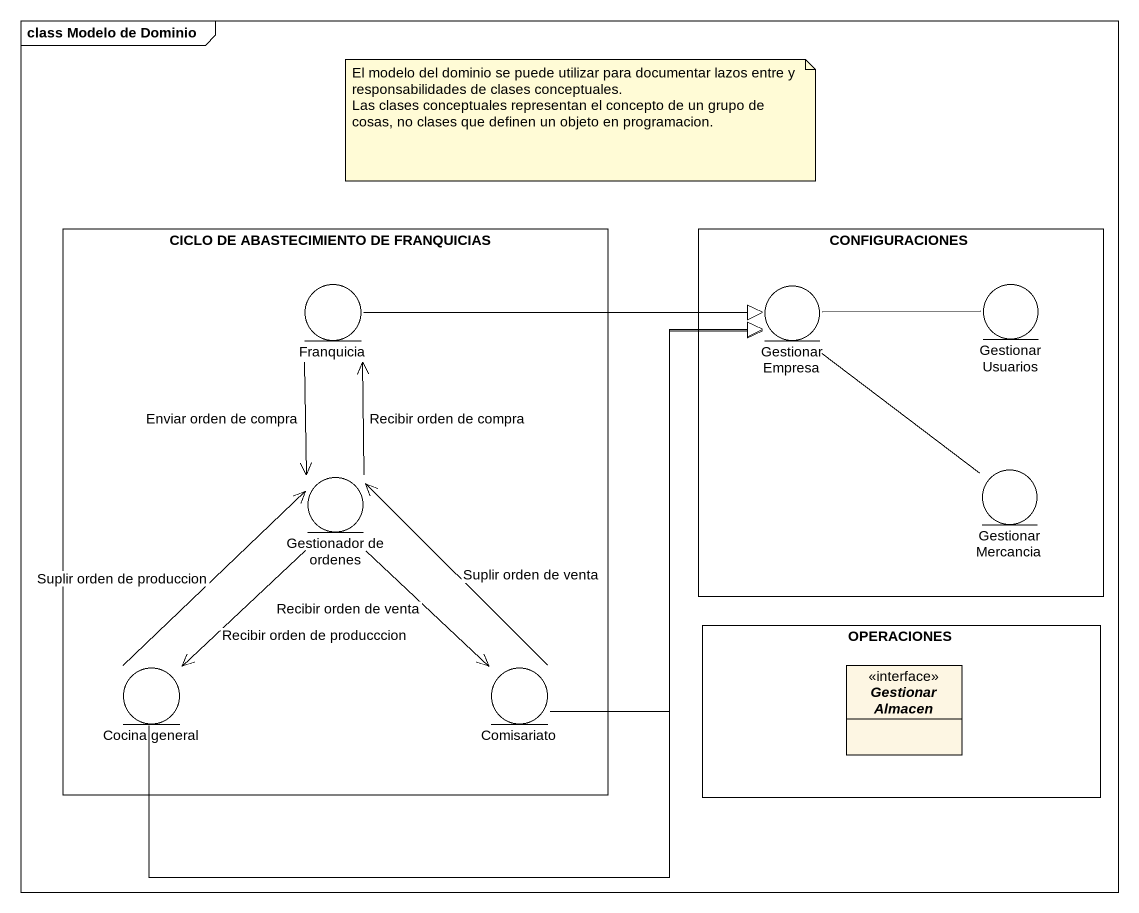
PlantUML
@startuml
mainframe class Modelo de Dominio
allowmixing
hide circle
hide empty members
rectangle "CICLO DE ABASTECIMIENTO DE FRANQUICIAS" as CICLO_DE_ABASTECIMIENTO_DE {
  entity Franquicia
  entity "Gestionador de ordenes" as Gestionador_de_ordenes
  entity "Cocina general" as Cocina_general
  entity Comisariato
}
rectangle CONFIGURACIONES {
  entity "Gestionar Empresa" as Gestionar_Empresa
  entity "Gestionar Usuarios" as Gestionar_Usuarios
  entity "Gestionar Mercancia" as Gestionar_Mercancia
}
rectangle OPERACIONES {
  abstract class "Gestionar Almacen" as Gestionar_Almacen <<interface>>
}
Franquicia -right-|> Gestionar_Empresa
Franquicia --> Gestionador_de_ordenes : Enviar orden de compra
Gestionar_Usuarios -left- Gestionar_Empresa
Gestionador_de_ordenes -up-> Franquicia : Recibir orden de compra
Gestionador_de_ordenes --> Cocina_general : Recibir orden de producccion
Gestionador_de_ordenes --> Comisariato : Recibir orden de venta
Gestionar_Mercancia -up- Gestionar_Empresa
Cocina_general -right-|> Gestionar_Empresa
Cocina_general -up-> Gestionador_de_ordenes : Suplir orden de produccion
Comisariato -up-|> Gestionar_Empresa
Comisariato -up-> Gestionador_de_ordenes : Suplir orden de venta
note as N1
  El modelo del dominio se puede utilizar para documentar lazos entre y responsabilidades de clases conceptuales.
  Las clases conceptuales representan el concepto de un grupo de cosas, no clases que definen un objeto en programacion.
end note
@enduml
